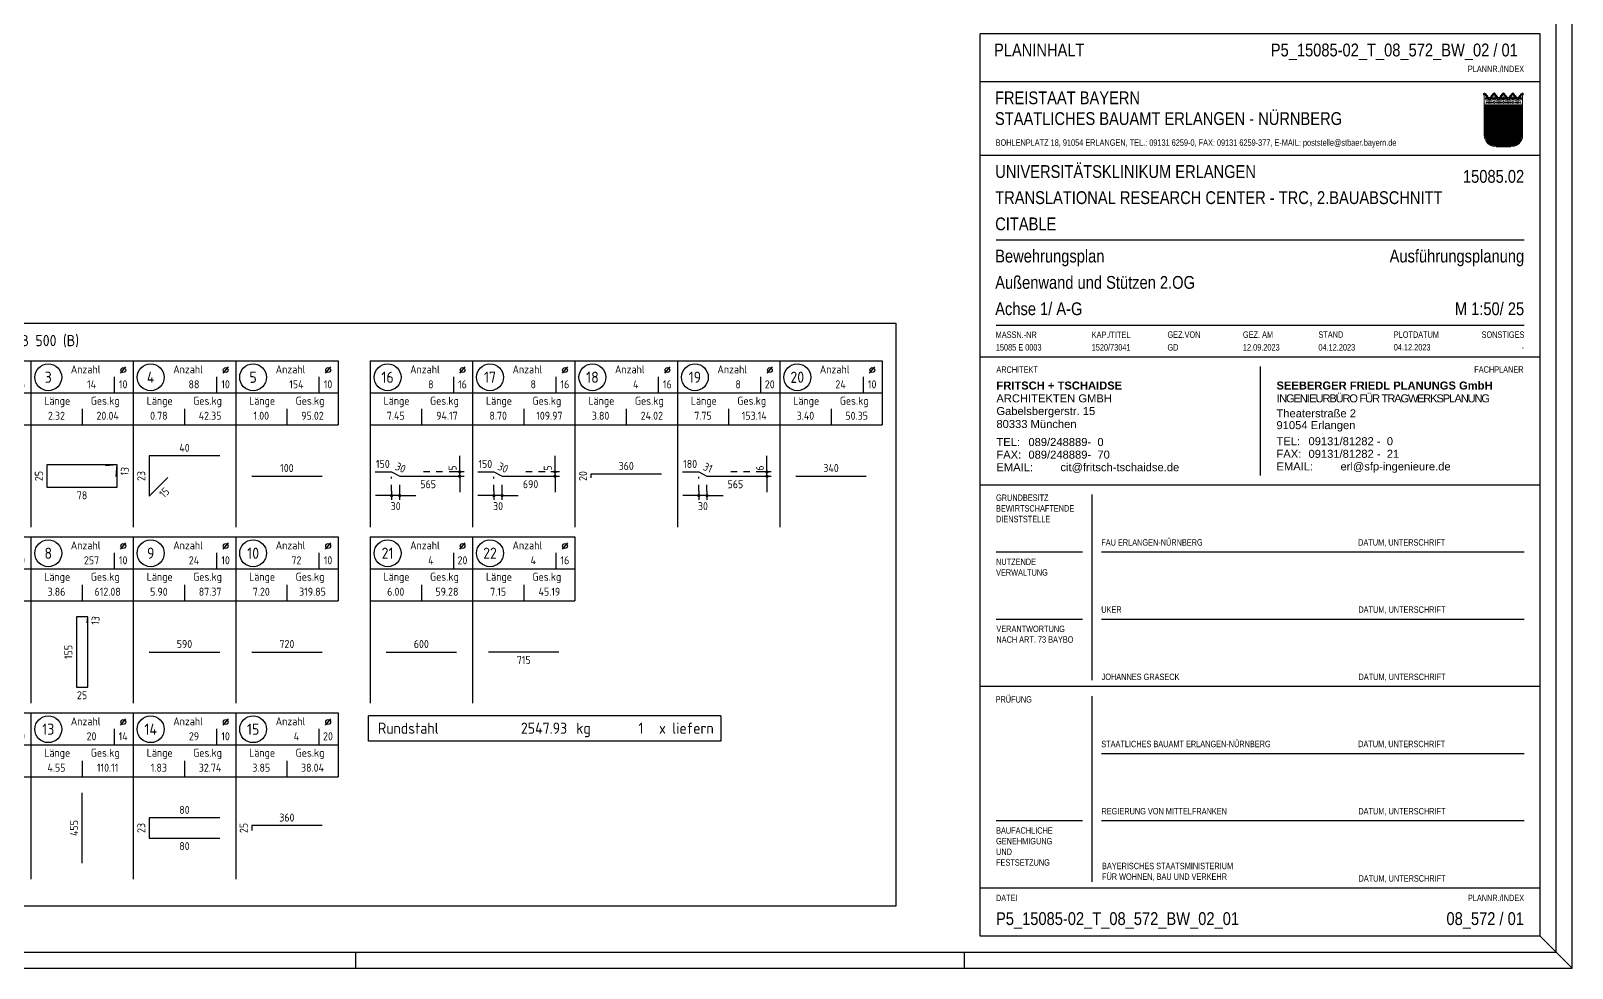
# Model space of a CAD drawing. Extents: x 29.9 to 129.4, y -19 to 13.6.
# Drawn here: x 84.83 to 108.91, y -19.01 to -4.36 of the extents above; entities that cross this region are included whole.
import ezdxf
from ezdxf.enums import TextEntityAlignment as Align

# ---------------------------------------------------------------- set-up
doc = ezdxf.new("R2010")
doc.units = 0
doc.header["$LTSCALE"] = 0.5
doc.linetypes.add('AUSGEZOGEN', pattern=[1000.01, 1000, 0.01])
doc.linetypes.add('HIDDEN4', pattern=[0.12, 0.02, -0.1])
for name, color, linetype in [('40 A Plankopf Text F+T', 7, 'Continuous'), ('BET-ANS', 7, 'Continuous'), ('MASSE', 7, 'Continuous'), ('RAHMEN', 7, 'Continuous'), ('RND', 7, 'Continuous'), ('RND_BILD', 7, 'Continuous'), ('TEXT', 7, 'Continuous')]:
    doc.layers.add(name, color=color, linetype=linetype)
doc.layers.add('NOPLOT', color=7, linetype='Continuous', plot=False)
doc.styles.add('ERSTELLTER_STIL_3', font='arial.ttf')
doc.styles.add('ERSTELLTER_STIL_4', font='arialbd.ttf')
doc.styles.add('plankopf_ArialN', font='ARIALN.TTF')
doc.styles.add('txt', font='isocp.shx')
doc.dimstyles.new('DOT_I', dxfattribs={"dimscale": 0.5, "dimtxt": 0.25, "dimasz": 0.25, "dimexe": 0.1, "dimexo": 0.3, "dimgap": 0.1, "dimtad": 1, "dimdec": 3, "dimzin": 3, "dimtxsty": 'txt', "dimblk": 'DOT', "dimblk1": 'DOT', "dimblk2": 'DOT', "dimsah": 1, "dimcen": 0.1, "dimse1": 1, "dimse2": 1, "dimazin": 0, "dimtfac": 1, "dimtdec": 4, "dimtix": 1, "dimtmove": 2, "dimatfit": 3, "dimfxl": 0, "dimtvp": 1, "dimtolj": 1, "dimtzin": 0, "dimarcsym": 0})
pattern_1 = [(0, (-322.07857, -163.97815), (8e-17, 0.254), [])]

# ---------------------------------------------------------------- blocks, each defined once
blk = doc.blocks.new('Bundeslandwappen')
at = {"lineweight": 9, "true_color": 0xffffff}
for points in [[(-5.75, 16.5), (-5.98, 16.5), (-5.98, 16.29), (-5.75, 16.29)], [(-5.09, 15.68), (-5.31, 15.68), (-5.31, 15.47), (-5.09, 15.47)], [(-3.49, 15.68), (-3.71, 15.68), (-3.71, 15.47), (-3.49, 15.47)], [(-2.82, 16.5), (-3.05, 16.5), (-3.05, 16.29), (-2.82, 16.29)], [(-2.15, 15.68), (-2.38, 15.68), (-2.38, 15.47), (-2.15, 15.47)], [(-0.56, 15.68), (-0.78, 15.68), (-0.78, 15.47), (-0.56, 15.47)], [(0.11, 16.5), (-0.11, 16.5), (-0.11, 16.29), (0.11, 16.29)], [(0.78, 15.68), (0.56, 15.68), (0.56, 15.47), (0.78, 15.47)], [(2.38, 15.68), (2.15, 15.68), (2.15, 15.47), (2.38, 15.47)], [(3.05, 16.5), (2.82, 16.5), (2.82, 16.29), (3.05, 16.29)], [(3.71, 15.68), (3.49, 15.68), (3.49, 15.47), (3.71, 15.47)], [(5.31, 15.68), (5.09, 15.68), (5.09, 15.47), (5.31, 15.47)], [(5.98, 16.5), (5.75, 16.5), (5.75, 16.29), (5.98, 16.29)]]:
    blk.add_hatch(color=7, dxfattribs=at).paths.add_polyline_path(points)
at = {"true_color": 0xffffff}
for points in [[(-5.34, 12.59), (-5.7, 12.59), (-5.7, 12.19), (-5.07, 11.96)], [(-1.42, 10.67), (-5.07, 11.96), (-3.57, 8.42), (0.08, 7.13)], [(0.86, 12.59), (-2.24, 12.59), (-1.42, 10.67), (2.23, 9.38)], [(3.96, 12.59), (1.66, 12.59), (4.37, 11.63)], [(5.7, 11.16), (4.37, 11.63), (5.7, 8.5)], [(-3.57, 8.42), (-5.7, 9.18), (-5.7, 6.17), (-2.07, 4.88)], [(-5.7, 6.14), (-5.7, 3.7, 0.041392), (-5.65, 3.14), (-4.21, 2.63)], [(1.58, 3.59), (-2.07, 4.88), (-0.56, 1.34), (2.36, 0.3, 0.043654), (2.95, 0.36)], [(3.73, 5.84), (0.08, 7.13), (1.58, 3.59), (5.23, 2.29)], [(5.7, 8.15), (2.23, 9.38), (3.73, 5.84), (5.7, 5.14)], [(-0.56, 1.34), (-4.21, 2.63), (-3.29, 0.45, 0.073774), (-2.3, 0.3), (-0.12, 0.3)]]:
    blk.add_hatch(color=7, dxfattribs=at).paths.add_polyline_path(points)
at = {"lineweight": 9}
h = blk.add_hatch(dxfattribs=at)
h.set_pattern_fill('ANSI31', color=256, scale=0.08, angle=315, style=0)
h.set_pattern_definition(pattern_1)
h.paths.add_polyline_path([(-5.07, 11.96), (-5.7, 12.19), (-5.7, 9.18), (-3.57, 8.42)])
h = blk.add_hatch(dxfattribs=at)
h.set_pattern_fill('ANSI31', color=256, scale=0.08, angle=315, style=0)
h.set_pattern_definition(pattern_1)
h.paths.add_polyline_path([(-2.24, 12.59), (-5.34, 12.59), (-5.07, 11.96), (-1.42, 10.67)])
h = blk.add_hatch(dxfattribs=at)
h.set_pattern_fill('ANSI31', color=256, scale=0.08, angle=315, style=0)
h.set_pattern_definition(pattern_1)
h.paths.add_polyline_path([(2.23, 9.38), (-1.42, 10.67), (0.08, 7.13), (3.73, 5.84)])
h = blk.add_hatch(dxfattribs=at)
h.set_pattern_fill('ANSI31', color=256, scale=0.08, angle=315, style=0)
h.set_pattern_definition(pattern_1)
h.paths.add_polyline_path([(4.37, 11.63), (1.66, 12.59), (0.86, 12.59), (2.23, 9.38), (5.7, 8.15), (5.7, 8.5)])
h = blk.add_hatch(dxfattribs=at)
h.set_pattern_fill('ANSI31', color=256, scale=0.08, angle=315, style=0)
h.set_pattern_definition(pattern_1)
h.paths.add_polyline_path([(5.7, 12.59), (3.96, 12.59), (4.37, 11.63), (5.7, 11.16)])
h = blk.add_hatch(dxfattribs=at)
h.set_pattern_fill('ANSI31', color=256, scale=0.08, angle=315, style=0)
h.set_pattern_definition(pattern_1)
h.paths.add_polyline_path([(-2.07, 4.88), (-5.7, 6.17), (-5.7, 6.14), (-4.21, 2.63), (-0.56, 1.34)])
h = blk.add_hatch(dxfattribs=at)
h.set_pattern_fill('ANSI31', color=256, scale=0.08, angle=315, style=0)
h.set_pattern_definition(pattern_1)
h.paths.add_polyline_path([(0.08, 7.13), (-3.57, 8.42), (-2.07, 4.88), (1.58, 3.59)])
h = blk.add_hatch(dxfattribs=at)
h.set_pattern_fill('ANSI31', color=256, scale=0.08, angle=315, style=0)
h.set_pattern_definition(pattern_1)
h.paths.add_polyline_path([(5.7, 5.14), (3.73, 5.84), (5.23, 2.29), (5.37, 2.24, 0.111178), (5.7, 3.7)])
h = blk.add_hatch(dxfattribs=at)
h.set_pattern_fill('ANSI31', color=256, scale=0.08, angle=315, style=0)
h.set_pattern_definition(pattern_1)
h.paths.add_polyline_path([(-4.21, 2.63), (-5.65, 3.14, 0.285055), (-3.29, 0.45)])
h = blk.add_hatch(dxfattribs=at)
h.set_pattern_fill('ANSI31', color=256, scale=0.08, angle=315, style=0)
h.set_pattern_definition(pattern_1)
h.paths.add_polyline_path([(-0.56, 1.34), (-0.12, 0.3), (2.3, 0.3, 0.004354), (2.36, 0.3)])
h = blk.add_hatch(dxfattribs=at)
h.set_pattern_fill('ANSI31', color=256, scale=0.08, angle=315, style=0)
h.set_pattern_definition(pattern_1)
h.paths.add_polyline_path([(5.31, 2.11), (5.23, 2.29), (1.58, 3.59), (2.95, 0.36, 0.22704)])
for p, q in [((-6, 16.1), (-6, 3.7)), ((-5.64, 14.97), (-5.64, 15.18)), ((-5.61, 16.59), (-5.62, 16.68)), ((-5.33, 15.19), (-5.33, 15.05)), ((-4.68, 14.54), (-5.26, 14.54)), ((-4.12, 14.54), (-3.54, 14.54)), ((-3.47, 15.19), (-3.47, 15.05)), ((-3.19, 16.59), (-3.18, 16.67)), ((-3.16, 14.97), (-3.16, 15.18)), ((-2.93, 15.58), (-2.93, 14.47)), ((-2.71, 14.97), (-2.71, 15.18)), ((-2.68, 16.59), (-2.69, 16.67)), ((-2.4, 15.19), (-2.4, 15.05)), ((-1.74, 14.54), (-2.32, 14.54)), ((-1.19, 14.54), (-0.61, 14.54)), ((-0.54, 15.19), (-0.54, 15.05)), ((-0.25, 16.59), (-0.24, 16.67)), ((-0.22, 14.97), (-0.22, 15.18)), ((0, 15.58), (0, 14.47)), ((0.22, 14.97), (0.22, 15.18)), ((0.25, 16.59), (0.24, 16.67)), ((0.54, 15.19), (0.54, 15.05)), ((1.19, 14.54), (0.61, 14.54)), ((1.74, 14.54), (2.32, 14.54)), ((2.4, 15.19), (2.4, 15.05)), ((2.68, 16.59), (2.69, 16.67)), ((2.71, 14.97), (2.71, 15.18)), ((2.93, 15.58), (2.93, 14.47)), ((3.16, 14.97), (3.16, 15.18)), ((3.19, 16.59), (3.18, 16.67)), ((3.47, 15.19), (3.47, 15.05)), ((4.12, 14.54), (3.54, 14.54)), ((4.68, 14.54), (5.26, 14.54)), ((5.33, 15.19), (5.33, 15.05)), ((5.61, 16.59), (5.62, 16.68)), ((5.64, 14.97), (5.64, 15.18)), ((6, 3.7), (6, 16.1)), ((-6, 13.29), (6, 13.29)), ((-6, 12.94), (6, 12.94)), ((-5.7, 12.59), (-5.7, 3.7)), ((-5.7, 12.59), (5.7, 12.59)), ((-5.7, 12.19), (5.7, 8.15)), ((-5.34, 12.59), (-0.12, 0.3)), ((-3.36, 13.9), (-2.93, 14.17)), ((-2.93, 13.63), (-3.36, 13.9)), ((-2.93, 14.17), (-2.5, 13.9)), ((-2.5, 13.9), (-2.93, 13.63)), ((-2.24, 12.59), (2.95, 0.36)), ((0, 14.17), (-0.43, 13.9)), ((-0.43, 13.9), (0, 13.63)), ((0.43, 13.9), (0, 14.17)), ((0, 13.63), (0.43, 13.9)), ((0.86, 12.59), (5.31, 2.11)), ((1.66, 12.59), (5.7, 11.16)), ((2.93, 14.17), (2.5, 13.9)), ((2.5, 13.9), (2.93, 13.63)), ((3.36, 13.9), (2.93, 14.17)), ((2.93, 13.63), (3.36, 13.9)), ((3.96, 12.59), (5.7, 8.5)), ((5.7, 3.7), (5.7, 12.59)), ((-5.7, 9.18), (5.7, 5.14)), ((-5.7, 6.17), (5.37, 2.24)), ((-5.7, 6.14), (-3.29, 0.45)), ((-5.66, 3.14), (2.36, 0.3)), ((-2.3, 0.3), (2.3, 0.3)), ((-2.3, 0), (2.3, 0))]:
    blk.add_line(p, q, dxfattribs=at)
for points in [[(-5.75, 16.29), (-5.98, 16.29), (-5.98, 16.5), (-5.75, 16.5)], [(-5.09, 15.47), (-5.31, 15.47), (-5.31, 15.68), (-5.09, 15.68)], [(-3.71, 15.47), (-3.49, 15.47), (-3.49, 15.68), (-3.71, 15.68)], [(-2.82, 16.29), (-3.05, 16.29), (-3.05, 16.5), (-2.82, 16.5)], [(-2.15, 15.47), (-2.38, 15.47), (-2.38, 15.68), (-2.15, 15.68)], [(-0.78, 15.47), (-0.56, 15.47), (-0.56, 15.68), (-0.78, 15.68)], [(0.11, 16.29), (-0.11, 16.29), (-0.11, 16.5), (0.11, 16.5)], [(0.78, 15.47), (0.56, 15.47), (0.56, 15.68), (0.78, 15.68)], [(2.15, 15.47), (2.38, 15.47), (2.38, 15.68), (2.15, 15.68)], [(3.05, 16.29), (2.82, 16.29), (2.82, 16.5), (3.05, 16.5)], [(3.71, 15.47), (3.49, 15.47), (3.49, 15.68), (3.71, 15.68)], [(5.09, 15.47), (5.31, 15.47), (5.31, 15.68), (5.09, 15.68)], [(5.75, 16.29), (5.98, 16.29), (5.98, 16.5), (5.75, 16.5)], [(-4.07, 13.71), (-4.83, 13.71), (-4.83, 14.1), (-4.07, 14.1)], [(-1.8, 13.71), (-1.04, 13.71), (-1.04, 14.1), (-1.8, 14.1)], [(1.8, 13.71), (1.04, 13.71), (1.04, 14.1), (1.8, 14.1)], [(4.07, 13.71), (4.83, 13.71), (4.83, 14.1), (4.07, 14.1)]]:
    blk.add_lwpolyline(points, close=True, dxfattribs=at)
for centre in [(-5.28, 13.9), (-3.71, 13.9), (-2.2, 13.9), (-0.68, 13.9), (0.68, 13.9), (2.2, 13.9), (3.71, 13.9), (5.28, 13.9)]:
    blk.add_circle(centre, 0.123, dxfattribs=at)
for centre, radius, start, end in [((-5.89, 16.45), 0.362, 44.6681, 253.1183), ((-5.67, 16.67), 0.05, 6.6615, 44.6681), ((-5.49, 15.18), 0.157, 3.2756, 179.5521), ((-5.19, 14.99), 0.453, 182.8328, 261.3043), ((-5.56, 16.59), 0.05, 186.6615, 265.6209), ((-5.42, 15.99), 0.179, 74.7883, 15.1356), ((-5.59, 16.26), 0.281, 346.0232, 85.6209), ((-5.36, 16.21), 0.05, 254.7883, 346.0232), ((-5.26, 15.23), 0.191, 249.6358, 3.0857), ((-5.2, 16.05), 0.05, 93.0633, 195.1356), ((-5.19, 15.87), 0.224, 350.9542, 93.0633), ((-5.02, 15.24), 0.05, 82.9467, 183.0857), ((-4.99, 15.54), 0.249, 262.9467, 77.8855), ((-4.92, 15.83), 0.05, 170.9542, 257.8855), ((-4.62, 14.89), 0.224, 71.4, 0), ((-4.71, 14.85), 0.312, 275.9649, 353.9773), ((-4.4, 15.24), 0.208, 317.0775, 222.9225), ((-4.18, 14.89), 0.224, 180, 108.6), ((-4.09, 14.85), 0.312, 186.0227, 264.0351), ((-3.81, 15.54), 0.249, 102.1145, 277.0533), ((-3.88, 15.83), 0.05, 282.1145, 9.0458), ((-3.61, 15.87), 0.224, 86.9367, 189.0458), ((-3.78, 15.24), 0.05, 356.9143, 97.0533), ((-3.54, 15.23), 0.191, 176.9143, 290.3642), ((-3.6, 16.05), 0.05, 344.8644, 86.9367), ((-3.38, 15.99), 0.179, 164.8644, 105.2117), ((-3.61, 14.99), 0.453, 278.6957, 357.1672), ((-3.21, 16.26), 0.281, 94.3791, 193.9768), ((-3.44, 16.21), 0.05, 193.9768, 285.2117), ((-3.31, 15.18), 0.157, 0.4479, 176.7244), ((-3.24, 16.59), 0.05, 274.3791, 353.3385), ((-3.13, 16.67), 0.05, 155.2288, 173.3385), ((-2.93, 16.58), 0.264, 24.0166, 155.3409), ((-2.55, 15.18), 0.157, 3.2756, 179.5521), ((-2.26, 14.99), 0.453, 182.8328, 261.3043), ((-2.74, 16.66), 0.05, 6.6615, 24.0166), ((-2.63, 16.59), 0.05, 186.6615, 265.6209), ((-2.49, 15.99), 0.179, 74.7883, 15.1356), ((-2.65, 16.26), 0.281, 346.0232, 85.6209), ((-2.43, 16.21), 0.05, 254.7883, 346.0232), ((-2.33, 15.23), 0.191, 249.6358, 3.0857), ((-2.27, 16.05), 0.05, 93.0633, 195.1356), ((-2.26, 15.87), 0.224, 350.9542, 93.0633), ((-2.09, 15.24), 0.05, 82.9467, 183.0857), ((-2.05, 15.54), 0.249, 262.9467, 77.8855), ((-1.99, 15.83), 0.05, 170.9542, 257.8855), ((-1.69, 14.89), 0.224, 71.4, 0), ((-1.78, 14.85), 0.312, 275.9649, 353.9773), ((-1.47, 15.24), 0.208, 317.0775, 222.9225), ((-1.24, 14.89), 0.224, 180, 108.6), ((-1.16, 14.85), 0.312, 186.0227, 264.0351), ((-0.88, 15.54), 0.249, 102.1145, 277.0533), ((-0.94, 15.83), 0.05, 282.1145, 9.0458), ((-0.67, 15.87), 0.224, 86.9367, 189.0458), ((-0.84, 15.24), 0.05, 356.9143, 97.0533), ((-0.6, 15.23), 0.191, 176.9143, 290.3642), ((-0.66, 16.05), 0.05, 344.8644, 86.9367), ((-0.44, 15.99), 0.179, 164.8644, 105.2117), ((-0.68, 14.99), 0.453, 278.6957, 357.1672), ((-0.28, 16.26), 0.281, 94.3791, 193.9768), ((-0.5, 16.21), 0.05, 193.9768, 285.2117), ((-0.38, 15.18), 0.157, 0.4479, 176.7244), ((-0.3, 16.59), 0.05, 274.3791, 353.3385), ((0, 16.58), 0.264, 24.0166, 155.3409), ((-0.19, 16.67), 0.05, 155.2288, 173.3385), ((0.38, 15.18), 0.157, 3.2756, 179.5521), ((0.68, 14.99), 0.453, 182.8328, 261.3043), ((0.19, 16.66), 0.05, 6.6615, 24.0166), ((0.3, 16.59), 0.05, 186.6615, 265.6209), ((0.44, 15.99), 0.179, 74.7883, 15.1356), ((0.28, 16.26), 0.281, 346.0232, 85.6209), ((0.5, 16.21), 0.05, 254.7883, 346.0232), ((0.6, 15.23), 0.191, 249.6358, 3.0857), ((0.66, 16.05), 0.05, 93.0633, 195.1356), ((0.67, 15.87), 0.224, 350.9542, 93.0633), ((0.84, 15.24), 0.05, 82.9467, 183.0857), ((0.88, 15.54), 0.249, 262.9467, 77.8855), ((0.94, 15.83), 0.05, 170.9542, 257.8855), ((1.24, 14.89), 0.224, 71.4, 0), ((1.16, 14.85), 0.312, 275.9649, 353.9773), ((1.47, 15.24), 0.208, 317.0775, 222.9225), ((1.69, 14.89), 0.224, 180, 108.6), ((1.78, 14.85), 0.312, 186.0227, 264.0351), ((2.05, 15.54), 0.249, 102.1145, 277.0533), ((1.99, 15.83), 0.05, 282.1145, 9.0458), ((2.26, 15.87), 0.224, 86.9367, 189.0458), ((2.09, 15.24), 0.05, 356.9143, 97.0533), ((2.33, 15.23), 0.191, 176.9143, 290.3642), ((2.27, 16.05), 0.05, 344.8644, 86.9367), ((2.49, 15.99), 0.179, 164.8644, 105.2117), ((2.26, 14.99), 0.453, 278.6957, 357.1672), ((2.65, 16.26), 0.281, 94.3791, 193.9768), ((2.43, 16.21), 0.05, 193.9768, 285.2117), ((2.55, 15.18), 0.157, 0.4479, 176.7244), ((2.63, 16.59), 0.05, 274.3791, 353.3385), ((2.93, 16.58), 0.264, 24.0166, 155.3409), ((2.74, 16.67), 0.05, 155.2288, 173.3385), ((3.31, 15.18), 0.157, 3.2756, 179.5521), ((3.61, 14.99), 0.453, 182.8328, 261.3043), ((3.13, 16.66), 0.05, 6.6615, 24.0166), ((3.24, 16.59), 0.05, 186.6615, 265.6209), ((3.38, 15.99), 0.179, 74.7883, 15.1356), ((3.21, 16.26), 0.281, 346.0232, 85.6209), ((3.44, 16.21), 0.05, 254.7883, 346.0232), ((3.54, 15.23), 0.191, 249.6358, 3.0857), ((3.6, 16.05), 0.05, 93.0633, 195.1356), ((3.61, 15.87), 0.224, 350.9542, 93.0633), ((3.78, 15.24), 0.05, 82.9467, 183.0857), ((3.81, 15.54), 0.249, 262.9467, 77.8855), ((3.88, 15.83), 0.05, 170.9542, 257.8855), ((4.18, 14.89), 0.224, 71.4, 0), ((4.09, 14.85), 0.312, 275.9649, 353.9773), ((4.4, 15.24), 0.208, 317.0775, 222.9225), ((4.62, 14.89), 0.224, 180, 108.6), ((4.71, 14.85), 0.312, 186.0227, 264.0351), ((4.99, 15.54), 0.249, 102.1145, 277.0533), ((4.92, 15.83), 0.05, 282.1145, 9.0458), ((5.19, 15.87), 0.224, 86.9367, 189.0458), ((5.02, 15.24), 0.05, 356.9143, 97.0533), ((5.26, 15.23), 0.191, 176.9143, 290.3642), ((5.2, 16.05), 0.05, 344.8644, 86.9367), ((5.42, 15.99), 0.179, 164.8644, 105.2117), ((5.19, 14.99), 0.453, 278.6957, 357.1672), ((5.59, 16.26), 0.281, 94.3791, 193.9768), ((5.36, 16.21), 0.05, 193.9768, 285.2117), ((5.49, 15.18), 0.157, 0.4479, 176.7244), ((5.56, 16.59), 0.05, 274.3791, 353.3385), ((5.67, 16.67), 0.05, 135.3319, 173.3385), ((5.89, 16.45), 0.362, 286.8817, 135.3319), ((-2.3, 3.7), 3.7, 180, 270), ((-2.3, 3.7), 3.4, 180, 270), ((2.3, 3.7), 3.7, 270, 0), ((2.3, 3.7), 3.4, 270, 0)]:
    blk.add_arc(centre, radius, start, end, dxfattribs=at)
blk = doc.blocks.new('Plankopf_PU')
for p, q in [((-18.5, 25.4), (-18.5, 27.7)), ((-1, 27.7), (-18.5, 27.7)), ((-1, 27.7), (-18.5, 27.7)), ((-1, 25.4), (-1, 27.7)), ((-1, 25.4), (-18.5, 25.4)), ((-1, 25.4), (-18.5, 25.4)), ((-18.5, 19.1), (-18.5, 25.4)), ((-1, 19.1), (-1, 25.4)), ((-1.5, 22.75), (-18, 22.75)), ((-18, 20.1), (-1.5, 20.1)), ((-18.5, 15.1), (-18.5, 19.1)), ((-1, 19.1), (-18.5, 19.1)), ((-9.75, 18.8), (-9.75, 15.4)), ((-1, 15.1), (-1, 19.1)), ((-1, 15.1), (-18.5, 15.1)), ((-1, 15.1), (-18.5, 15.1)), ((-18.5, 8.8), (-18.5, 15.1)), ((-1, 8.8), (-1, 15.1)), ((-15, 9), (-15, 14.8)), ((-15.3, 13), (-18, 13)), ((-1.5, 13), (-14.7, 13)), ((-15.3, 10.9), (-18, 10.9)), ((-1.5, 10.9), (-14.7, 10.9)), ((-18.5, 2.5), (-18.5, 8.8)), ((-1, 8.8), (-18.5, 8.8)), ((-1, 2.5), (-1, 8.8)), ((-15, 2.7), (-15, 8.5)), ((-1.5, 6.7), (-14.7, 6.7)), ((-15.3, 4.6), (-18, 4.6)), ((-1.5, 4.6), (-14.7, 4.6)), ((-1, 2.5), (-18.5, 2.5)), ((-18.5, 1), (-18.5, 2.5)), ((-1, 2.5), (-18.5, 2.5)), ((-1, 1), (-1, 2.5)), ((-1, 1), (-18.5, 1))]:
    blk.add_line(p, q)
at = {"xscale": 0.1, "yscale": 0.1, "zscale": 0.1}
blk.add_blockref('Bundeslandwappen', (-2.148, 25.669), dxfattribs=at)
at = {"linetype": 'AUSGEZOGEN', "lineweight": 35, "style": 'plankopf_ArialN'}
for s, height, p in [('FREISTAAT BAYERN', 0.4, (-18.032, 27.401)), ('PRÜFUNG', 0.2, (-18.013, 8.5))]:
    blk.add_text(s, height=height, dxfattribs=at).set_placement(p, align=Align.TOP_LEFT)
blk.add_text('STAATLICHES BAUAMT ERLANGEN - NÜRNBERG', height=0.4, dxfattribs=at).set_placement((-18.032, 26.552), align=Align.MIDDLE_LEFT)
at = {"style": 'plankopf_ArialN'}
for s, p in [('BOHLENPLATZ 18, 91054 ERLANGEN, TEL.: 09131 6259-0, FAX: 09131 6259-377, E-MAIL: poststelle@stbaer.bayern.de', (-18.012, 25.702)), ('MASSN.-NR', (-18.011, 19.698)), ('KAP./TITEL', (-15.01, 19.698)), ('GEZ.VON', (-12.644, 19.7)), ('GEZ. AM', (-10.286, 19.7)), ('STAND', (-7.927, 19.702)), ('PLOTDATUM', (-5.574, 19.7)), ('FAU ERLANGEN-NÜRNBERG', (-14.712, 13.207)), ('DATUM, UNTERSCHRIFT', (-6.687, 13.207)), ('UKER', (-14.712, 11.107)), ('DATUM, UNTERSCHRIFT', (-6.68, 11.106)), ('JOHANNES GRASECK', (-14.7, 9.005)), ('DATUM, UNTERSCHRIFT', (-6.675, 9.005)), ('STAATLICHES BAUAMT ERLANGEN-NÜRNBERG', (-14.712, 6.907)), ('DATUM, UNTERSCHRIFT', (-6.687, 6.907)), ('REGIERUNG VON MITTELFRANKEN', (-14.705, 4.806)), ('DATUM, UNTERSCHRIFT', (-6.68, 4.806)), ('DATUM, UNTERSCHRIFT', (-6.675, 2.705)), ('DATEI', (-18.002, 2.095))]:
    blk.add_text(s, height=0.2, dxfattribs=at).set_placement(p)
for s, p in [('SONSTIGES', (-1.493, 19.7)), ('PLANNR./INDEX', (-1.501, 2.095))]:
    blk.add_text(s, height=0.2, dxfattribs=at).set_placement(p, align=Align.RIGHT)
at = {"linetype": 'AUSGEZOGEN', "lineweight": 35, "style": 'plankopf_ArialN'}
blk.add_text('ARCHITEKT', height=0.2, dxfattribs=at).set_placement((-17.989, 18.607))
blk.add_text('FACHPLANER', height=0.2, dxfattribs=at).set_placement((-1.52, 18.611), align=Align.RIGHT)
at = {"insert": (-5.574, 19.303), "char_height": 0.2, "attachment_point": 7, "style": 'plankopf_ArialN'}
blk.add_mtext('04.12.2023', dxfattribs=at)
at = {"char_height": 0.2, "attachment_point": 1, "style": 'plankopf_ArialN'}
for s, insert, width in [('GRUNDBESITZ\\PBEWIRTSCHAFTENDE DIENSTSTELLE', (-18, 14.804), 2.5), ('NUTZENDE^JVERWALTUNG', (-17.998, 12.8), 2.69843), ('VERANTWORTUNG  NACH ART. 73 BAYBO', (-17.988, 10.705), 2.68768), ('BAUFACHLICHE GENEHMIGUNG UND FESTSETZUNG', (-17.998, 4.404), 2.2311), ('BAYERISCHES STAATSMINISTERIUM ^JFÜR WOHNEN, BAU UND VERKEHR', (-14.689, 3.294), 9.29412)]:
    blk.add_mtext(s, dxfattribs=dict(at, insert=insert, width=width))
at = {"style": 'plankopf_ArialN'}
for tag, p in [('PROJEKTBEZEICHNUNGZ1', (-18.025, 24.578)), ('PROJEKTBEZEICHNUNGZ2', (-18.025, 23.761)), ('PROJEKTBEZEICHNUNGZ3', (-18.025, 22.941))]:
    blk.add_attdef(tag, text='', height=0.4, dxfattribs=at).set_placement(p, align=Align.BOTTOM_LEFT)
for tag, p in [('GEB.-NR', (-1.5, 24.946)), ('0.000X', (-1.507, 1.749))]:
    blk.add_attdef(tag, text='', height=0.4, dxfattribs=at).set_placement(p, align=Align.TOP_RIGHT)
for tag, p, height in [('PLANINHALTZ1', (-18.025, 22.055), 0.4), ('PLANINHALTZ2', (-18.025, 21.232), 0.4), ('PLANINHALTZ3', (-18.025, 20.409), 0.4), ('MASSN.-NR', (-18.005, 19.303), 0.2), ('KAPITEL/TITEL', (-15.01, 19.303), 0.2), ('GEZ_VON', (-12.644, 19.303), 0.2), ('GEZ_AM', (-10.286, 19.303), 0.2), ('STAND', (-7.927, 19.303), 0.2)]:
    blk.add_attdef(tag, p, '', height=height, dxfattribs=at)
for tag, height, p in [('PLANUNGSPHASE', 0.4, (-1.5, 22.055)), ('PROJEKTKATEGORIE', 0.4, (-1.5, 21.232)), ('MAßSTAB', 0.4, (-1.5, 20.409)), ('SONSTIGES', 0.2, (-1.5, 19.303))]:
    blk.add_attdef(tag, text='', height=height, dxfattribs=at).set_placement(p, align=Align.RIGHT)
at = {"layer": '40 A Plankopf Text F+T', "color": 7, "linetype": 'Continuous', "lineweight": 13, "char_height": 0.25, "attachment_point": 7}
for s, insert, style in [('\\A1;FRITSCH + TSCHAIDSE ', (-17.988, 18.081), 'ERSTELLTER_STIL_4'), ('\\A1;SEEBERGER FRIEDL PLANUNGS GmbH', (-9.238, 18.081), 'ERSTELLTER_STIL_4'), ('\\A1;ARCHITEKTEN GMBH', (-17.988, 17.68), 'ERSTELLTER_STIL_3'), ('\\A1;{\\T0.8;INGENIEURBÜRO FÜR TRAGWERKSPLANUNG}', (-9.238, 17.68), 'ERSTELLTER_STIL_3'), ('\\A1;Gabelsbergerstr. 15', (-17.988, 17.212), 'ERSTELLTER_STIL_3'), ('\\A1;Theaterstraße 2', (-9.238, 17.212), 'ERSTELLTER_STIL_3'), ('\\A1;80333 München', (-17.988, 16.879), 'ERSTELLTER_STIL_3'), ('\\A1;91054 Erlangen', (-9.238, 16.771), 'ERSTELLTER_STIL_3')]:
    blk.add_mtext(s, dxfattribs=dict(at, insert=insert, style=style))
at = {"layer": '40 A Plankopf Text F+T', "color": 7, "linetype": 'Continuous', "lineweight": 13, "char_height": 0.25, "attachment_point": 7, "line_spacing_factor": 0.945293, "style": 'ERSTELLTER_STIL_3'}
for s, insert in [('\\A1;TEL: ^I089/248889-  0\\PFAX: ^I089/248889-  70\\PEMAIL: ^Icit@fritsch-tschaidse.de', (-17.988, 15.481)), ('\\A1;TEL: ^I09131/81282 -  0\\PFAX: ^I09131/81282 -  21\\PEMAIL: ^Ierl@sfp-ingenieure.de', (-9.238, 15.481))]:
    blk.add_mtext(s, dxfattribs=dict(at, insert=insert))
blk = doc.blocks.new('A1-57-0')
at = {"layer": 'RAHMEN'}
for p, q in [((137.9, 0), (137.9, 59.4)), ((0, 0), (137.9, 0))]:
    blk.add_line(p, q, dxfattribs=at)
at = {"layer": 'RAHMEN', "color": 5}
for p, q in [((137.4, 0.5), (137.4, 58.9)), ((2, 0.5), (137.4, 0.5))]:
    blk.add_line(p, q, dxfattribs=at)
at = {"layer": 'RAHMEN', "color": 7}
for p, q in [((99.9, 0), (99.9, 0.5)), ((118.9, 0.5), (118.9, 0))]:
    blk.add_line(p, q, dxfattribs=at)
blk = doc.blocks.new('DOT')
at = {"layer": 'MASSE', "color": 7, "linetype": 'Continuous'}
for p, q in [((0, 0), (-1, 0)), ((0, 0.54), (0, -0.54))]:
    blk.add_line(p, q, dxfattribs=at)
at = {"layer": 'MASSE', "color": 7, "linetype": 'Continuous', "const_width": 0.2}
blk.add_lwpolyline([(-0.1, 0, 1), (0.1, 0, 1)], format="xyb", close=True, dxfattribs=at)
blk = doc.blocks.new('*D45')
at = {"layer": 'DEFPOINTS', "color": 0, "linetype": 'AUSGEZOGEN', "transparency": 16777216}
for p in [(91.528, -11.257), (91.528, -11.257), (91.528, -11.323)]:
    blk.add_point(p, dxfattribs=at)
at = {"layer": 'RND_BILD', "color": 0, "linetype": 'AUSGEZOGEN', "lineweight": -2, "transparency": 16777216}
for p, q in [((91.528, -11.132), (91.528, -11.007)), ((91.528, -11.323), (91.528, -11.257)), ((91.528, -11.448), (91.528, -11.573))]:
    blk.add_line(p, q, dxfattribs=at)
at = {"layer": 'RND_BILD', "color": 0, "linetype": 'AUSGEZOGEN', "lineweight": -2, "transparency": 16777216, "xscale": 0.125, "yscale": 0.125, "zscale": 0.125}
for p, rotation in [((91.528, -11.257), 270), ((91.528, -11.323), 90)]:
    blk.add_blockref('DOT', p, dxfattribs=dict(at, rotation=rotation))
at = {"layer": 'RND_BILD', "color": 0, "linetype": 'AUSGEZOGEN', "transparency": 16777216, "insert": (91.416, -11.195), "char_height": 0.125, "attachment_point": 5, "rotation": 90, "style": 'txt'}
blk.add_mtext('\\A1;5', dxfattribs=at)
blk = doc.blocks.new('*D46')
at = {"layer": 'DEFPOINTS', "color": 0, "linetype": 'AUSGEZOGEN', "transparency": 16777216}
for p in [(90.463, -11.626), (90.463, -11.626), (90.591, -11.626)]:
    blk.add_point(p, dxfattribs=at)
at = {"layer": 'MASSE', "color": 0, "linetype": 'AUSGEZOGEN', "lineweight": -2, "transparency": 16777216}
for p, q in [((90.338, -11.626), (90.213, -11.626)), ((90.591, -11.626), (90.463, -11.626)), ((90.716, -11.626), (90.841, -11.626))]:
    blk.add_line(p, q, dxfattribs=at)
at = {"layer": 'MASSE', "color": 0, "linetype": 'AUSGEZOGEN', "lineweight": -2, "transparency": 16777216, "xscale": 0.125, "yscale": 0.125, "zscale": 0.125}
blk.add_blockref('DOT', (90.463, -11.626), dxfattribs=at)
at = {"layer": 'MASSE', "color": 0, "linetype": 'AUSGEZOGEN', "lineweight": -2, "transparency": 16777216, "xscale": 0.125, "yscale": 0.125, "zscale": 0.125, "rotation": 180}
blk.add_blockref('DOT', (90.591, -11.626), dxfattribs=at)
at = {"layer": 'MASSE', "color": 0, "linetype": 'AUSGEZOGEN', "transparency": 16777216, "insert": (90.527, -11.791), "char_height": 0.125, "attachment_point": 5, "style": 'txt'}
blk.add_mtext('\\A1;30', dxfattribs=at)
blk = doc.blocks.new('*D47')
at = {"layer": 'DEFPOINTS', "color": 0, "linetype": 'AUSGEZOGEN', "transparency": 16777216}
for p in [(92.063, -11.626), (92.063, -11.626), (92.191, -11.626)]:
    blk.add_point(p, dxfattribs=at)
at = {"layer": 'MASSE', "color": 0, "linetype": 'AUSGEZOGEN', "lineweight": -2, "transparency": 16777216}
for p, q in [((91.938, -11.626), (91.813, -11.626)), ((92.191, -11.626), (92.063, -11.626)), ((92.316, -11.626), (92.441, -11.626))]:
    blk.add_line(p, q, dxfattribs=at)
at = {"layer": 'MASSE', "color": 0, "linetype": 'AUSGEZOGEN', "lineweight": -2, "transparency": 16777216, "xscale": 0.125, "yscale": 0.125, "zscale": 0.125}
blk.add_blockref('DOT', (92.063, -11.626), dxfattribs=at)
at = {"layer": 'MASSE', "color": 0, "linetype": 'AUSGEZOGEN', "lineweight": -2, "transparency": 16777216, "xscale": 0.125, "yscale": 0.125, "zscale": 0.125, "rotation": 180}
blk.add_blockref('DOT', (92.191, -11.626), dxfattribs=at)
at = {"layer": 'MASSE', "color": 0, "linetype": 'AUSGEZOGEN', "transparency": 16777216, "insert": (92.127, -11.791), "char_height": 0.125, "attachment_point": 5, "style": 'txt'}
blk.add_mtext('\\A1;30', dxfattribs=at)
blk = doc.blocks.new('*D48')
at = {"layer": 'DEFPOINTS', "color": 0, "linetype": 'AUSGEZOGEN', "transparency": 16777216}
for p in [(96.328, -11.257), (96.328, -11.257), (96.328, -11.323)]:
    blk.add_point(p, dxfattribs=at)
at = {"layer": 'RND_BILD', "color": 0, "linetype": 'AUSGEZOGEN', "lineweight": -2, "transparency": 16777216}
for p, q in [((96.328, -11.132), (96.328, -11.007)), ((96.328, -11.323), (96.328, -11.257)), ((96.328, -11.448), (96.328, -11.573))]:
    blk.add_line(p, q, dxfattribs=at)
at = {"layer": 'RND_BILD', "color": 0, "linetype": 'AUSGEZOGEN', "lineweight": -2, "transparency": 16777216, "xscale": 0.125, "yscale": 0.125, "zscale": 0.125}
for p, rotation in [((96.328, -11.257), 270), ((96.328, -11.323), 90)]:
    blk.add_blockref('DOT', p, dxfattribs=dict(at, rotation=rotation))
at = {"layer": 'RND_BILD', "color": 0, "linetype": 'AUSGEZOGEN', "transparency": 16777216, "insert": (96.216, -11.196), "char_height": 0.125, "attachment_point": 5, "rotation": 90, "style": 'txt'}
blk.add_mtext('\\A1;6', dxfattribs=at)
blk = doc.blocks.new('*D49')
at = {"layer": 'DEFPOINTS', "color": 0, "linetype": 'AUSGEZOGEN', "transparency": 16777216}
for p in [(95.263, -11.626), (95.263, -11.626), (95.391, -11.626)]:
    blk.add_point(p, dxfattribs=at)
at = {"layer": 'MASSE', "color": 0, "linetype": 'AUSGEZOGEN', "lineweight": -2, "transparency": 16777216}
for p, q in [((95.138, -11.626), (95.013, -11.626)), ((95.391, -11.626), (95.263, -11.626)), ((95.516, -11.626), (95.641, -11.626))]:
    blk.add_line(p, q, dxfattribs=at)
at = {"layer": 'MASSE', "color": 0, "linetype": 'AUSGEZOGEN', "lineweight": -2, "transparency": 16777216, "xscale": 0.125, "yscale": 0.125, "zscale": 0.125}
blk.add_blockref('DOT', (95.263, -11.626), dxfattribs=at)
at = {"layer": 'MASSE', "color": 0, "linetype": 'AUSGEZOGEN', "lineweight": -2, "transparency": 16777216, "xscale": 0.125, "yscale": 0.125, "zscale": 0.125, "rotation": 180}
blk.add_blockref('DOT', (95.391, -11.626), dxfattribs=at)
at = {"layer": 'MASSE', "color": 0, "linetype": 'AUSGEZOGEN', "transparency": 16777216, "insert": (95.327, -11.791), "char_height": 0.125, "attachment_point": 5, "style": 'txt'}
blk.add_mtext('\\A1;30', dxfattribs=at)
blk = doc.blocks.new('*D50')
at = {"layer": 'DEFPOINTS', "color": 0, "linetype": 'AUSGEZOGEN', "transparency": 16777216}
for p in [(93.017, -11.257), (93.017, -11.257), (93.017, -11.323)]:
    blk.add_point(p, dxfattribs=at)
at = {"layer": 'RND_BILD', "color": 0, "linetype": 'AUSGEZOGEN', "lineweight": -2, "transparency": 16777216}
for p, q in [((93.017, -11.132), (93.017, -11.007)), ((93.017, -11.323), (93.017, -11.257)), ((93.017, -11.448), (93.017, -11.573))]:
    blk.add_line(p, q, dxfattribs=at)
at = {"layer": 'RND_BILD', "color": 0, "linetype": 'AUSGEZOGEN', "lineweight": -2, "transparency": 16777216, "xscale": 0.125, "yscale": 0.125, "zscale": 0.125}
for p, rotation in [((93.017, -11.257), 270), ((93.017, -11.323), 90)]:
    blk.add_blockref('DOT', p, dxfattribs=dict(at, rotation=rotation))
at = {"layer": 'RND_BILD', "color": 0, "linetype": 'AUSGEZOGEN', "transparency": 16777216, "insert": (92.904, -11.195), "char_height": 0.125, "attachment_point": 5, "rotation": 90, "style": 'txt'}
blk.add_mtext('\\A1;5', dxfattribs=at)
blk = doc.blocks.new('RND_LIS2')
at = {"layer": 'RND', "color": 3, "linetype": 'Continuous'}
for p, q in [((0, 0), (0, -5.2)), ((0, 0), (3.2, 0)), ((3.2, 0), (3.2, -2)), ((2.6, -0.503), (2.6, -1)), ((0, -1), (3.2, -1)), ((1.6, -1.503), (1.6, -2)), ((0, -2), (3.2, -2))]:
    blk.add_line(p, q, dxfattribs=at)
at = {"layer": 'RND', "color": 7, "linetype": 'Continuous'}
blk.add_line((2.805, -0.39), (2.973, -0.186), dxfattribs=at)
at = {"layer": 'RND', "color": 1, "linetype": 'Continuous'}
blk.add_circle((0.545, -0.513), 0.42, dxfattribs=at)
at = {"layer": 'RND', "color": 7, "linetype": 'Continuous'}
blk.add_circle((2.889, -0.288), 0.075, dxfattribs=at)
at = {"layer": 'RND', "color": 7, "linetype": 'Continuous', "style": 'txt'}
for s, p in [('Anzahl', (1.249, -0.391)), ('Länge', (0.42, -1.373)), ('Ges.kg', (1.872, -1.373))]:
    blk.add_text(s, height=0.25, dxfattribs=at).set_placement(p)
at = {"layer": 'RND', "color": 1, "linetype": 'Continuous', "style": 'txt'}
blk.add_attdef('POS1', text='', height=0.35, dxfattribs=at).set_placement((0.545, -0.513), align=Align.MIDDLE)
at = {"layer": 'RND', "color": 7, "linetype": 'Continuous', "style": 'txt'}
for tag, p in [('STK1', (1.897, -0.859)), ('DS1', (2.885, -0.859)), ('LANG1', (0.8, -1.841)), ('GEW', (2.4, -1.841))]:
    blk.add_attdef(tag, text='', height=0.25, dxfattribs=at).set_placement(p, align=Align.CENTER)
blk = doc.blocks.new('RND_SUM')
at = {"layer": 'RND', "color": 5, "linetype": 'Continuous'}
for p, q in [((0, 0), (0, 0.8)), ((11, 0.8), (0, 0.8)), ((11, 0.8), (11, 0)), ((11, 0), (0, 0))]:
    blk.add_line(p, q, dxfattribs=at)
at = {"layer": 'RND', "color": 1, "linetype": 'Continuous', "style": 'txt'}
for s, p in [('Rundstahl', (0.292, 0.235)), ('kg', (6.483, 0.235))]:
    blk.add_text(s, height=0.35, dxfattribs=at).set_placement(p)
blk.add_text('x liefern', height=0.35, dxfattribs=at).set_placement((10.784, 0.235), align=Align.RIGHT)
for tag, p in [('RND-S', (6.203, 0.235)), ('RND-Z', (8.59, 0.235))]:
    blk.add_attdef(tag, text='', height=0.35, dxfattribs=at).set_placement(p, align=Align.RIGHT)

msp = doc.modelspace()

# ---------------------------------------------------------------- linework, layer by layer
for p, q in [((108.4053, -4.4109), (99.6553, -4.4109)), ((99.6553, -5.1609), (99.6553, -4.4109)), ((108.4053, -5.1609), (108.4053, -4.4109))]:
    msp.add_line(p, q)
at = {"layer": 'NOPLOT', "color": 191, "linetype": 'AUSGEZOGEN'}
msp.add_line((108.4053, -18.5109), (108.9053, -19.0109), dxfattribs=at)
at = {"layer": 'RND_BILD', "color": 7, "linetype": 'HIDDEN4'}
for p, q in [((91.461, -11.2565), (90.8677, -11.2565)), ((93.061, -11.2565), (92.4677, -11.2565)), ((96.261, -11.2565), (95.6677, -11.2565)), ((90.4635, -11.5589), (90.4635, -11.3333)), ((90.5906, -11.5589), (90.5906, -11.3842)), ((92.0635, -11.5589), (92.0635, -11.3333)), ((92.1906, -11.5589), (92.1906, -11.3842)), ((95.2635, -11.5589), (95.2635, -11.3333)), ((95.3906, -11.5589), (95.3906, -11.3842))]:
    msp.add_line(p, q, dxfattribs=at)
at = {"layer": 'RND_BILD', "color": 1, "linetype": 'AUSGEZOGEN'}
msp.add_lwpolyline([(81.3457, -8.9342), (98.3408, -8.9342), (98.3408, -18.0442), (81.3457, -18.0442)], close=True, dxfattribs=at)
for points in [[(87.7785, -11.004), (86.6785, -11.004), (86.6785, -11.6365), (86.9702, -11.3448)], [(86.1625, -11.3266), (86.1785, -11.1439), (85.0785, -11.1439), (85.0785, -11.4965), (86.1785, -11.4965), (86.1785, -11.1439), (85.9958, -11.1599)], [(90.2088, -11.2565), (90.4635, -11.2565), (90.5906, -11.3234), (91.4785, -11.3234)], [(91.8088, -11.2565), (92.0635, -11.2565), (92.1906, -11.3234), (93.0785, -11.3234)], [(94.6785, -11.2897), (93.5785, -11.2897), (93.5785, -11.3508)], [(95.0088, -11.2565), (95.2635, -11.2565), (95.3906, -11.3234), (96.2785, -11.3234)], [(88.2785, -11.3202), (89.3785, -11.3202)], [(96.7785, -11.3202), (97.8785, -11.3202)], [(85.7091, -13.6121), (85.7172, -13.5202), (85.5398, -13.5202), (85.5398, -14.6202), (85.7172, -14.6202), (85.7172, -13.5202), (85.6253, -13.5283)], [(86.6785, -14.0702), (87.7785, -14.0702)], [(88.2785, -14.0702), (89.3785, -14.0702)], [(90.3785, -14.0702), (91.4785, -14.0702)], [(93.0785, -14.0702), (91.9785, -14.0702)], [(85.6285, -17.3702), (85.6285, -16.2702)], [(87.7785, -16.6621), (86.6785, -16.6621), (86.6785, -16.9783), (87.7785, -16.9783)], [(89.3785, -16.782), (88.2785, -16.782), (88.2785, -16.8584)]]:
    msp.add_lwpolyline(points, dxfattribs=at)

# ---------------------------------------------------------------- block references
at = {"layer": 'BET-ANS'}
ref = msp.add_blockref('Plankopf_PU', (108.9053, -19.0109), dxfattribs=dict(at, xscale=0.5, yscale=0.5, zscale=0.5))
ref.add_attrib('0.000X', '08_572 / 01', dxfattribs={"layer": '0', "height": 0.2, "style": 'plankopf_ArialN'}).set_placement((108.152, -18.1365), align=Align.TOP_RIGHT)
ref.add_attrib('STAND', '04.12.2023', (104.942, -9.3593), dxfattribs={"layer": '0', "height": 0.1, "style": 'plankopf_ArialN'})
ref.add_attrib('PLANINHALTZ1', 'Bewehrungsplan', (99.8928, -7.9832), dxfattribs={"layer": '0', "height": 0.2, "style": 'plankopf_ArialN'})
ref.add_attrib('PLANINHALTZ2', 'Außenwand und Stützen 2.OG', (99.8928, -8.3949), dxfattribs={"layer": '0', "height": 0.2, "style": 'plankopf_ArialN'})
ref.add_attrib('PLANINHALTZ3', 'Achse 1/ A-G', (99.8928, -8.8064), dxfattribs={"layer": '0', "height": 0.2, "style": 'plankopf_ArialN'})
ref.add_attrib('PROJEKTBEZEICHNUNGZ1', 'UNIVERSITÄTSKLINIKUM ERLANGEN', dxfattribs={"layer": '0', "height": 0.2, "style": 'plankopf_ArialN'}).set_placement((99.8928, -6.7222), align=Align.BOTTOM_LEFT)
ref.add_attrib('PROJEKTBEZEICHNUNGZ2', 'TRANSLATIONAL RESEARCH CENTER - TRC, 2.BAUABSCHNITT', dxfattribs={"layer": '0', "height": 0.2, "style": 'plankopf_ArialN'}).set_placement((99.8928, -7.1303), align=Align.BOTTOM_LEFT)
ref.add_attrib('PROJEKTBEZEICHNUNGZ3', 'CITABLE', dxfattribs={"layer": '0', "height": 0.2, "style": 'plankopf_ArialN'}).set_placement((99.8928, -7.5404), align=Align.BOTTOM_LEFT)
ref.add_attrib('GEB.-NR', '15085.02', dxfattribs={"layer": '0', "height": 0.2, "style": 'plankopf_ArialN'}).set_placement((108.1553, -6.5379), align=Align.TOP_RIGHT)
ref.add_attrib('PLANUNGSPHASE', 'Ausführungsplanung', dxfattribs={"layer": '0', "height": 0.2, "style": 'plankopf_ArialN'}).set_placement((108.1553, -7.9832), align=Align.RIGHT)
ref.add_attrib('MAßSTAB', 'M 1:50/ 25', dxfattribs={"layer": '0', "height": 0.2, "style": 'plankopf_ArialN'}).set_placement((108.1553, -8.8064), align=Align.RIGHT)
ref.add_attrib('MASSN.-NR', '15085 E 0003', (99.9027, -9.3593), dxfattribs={"layer": '0', "height": 0.1, "style": 'plankopf_ArialN'})
ref.add_attrib('KAPITEL/TITEL', '1520/73041', (101.4004, -9.3593), dxfattribs={"layer": '0', "height": 0.1, "style": 'plankopf_ArialN'})
ref.add_attrib('GEZ_VON', 'GD', (102.5831, -9.3593), dxfattribs={"layer": '0', "height": 0.1, "style": 'plankopf_ArialN'})
ref.add_attrib('GEZ_AM', '12.09.2023', (103.7625, -9.3593), dxfattribs={"layer": '0', "height": 0.1, "style": 'plankopf_ArialN'})
ref.add_attrib('SONSTIGES', '-', dxfattribs={"layer": '0', "height": 0.1, "style": 'plankopf_ArialN'}).set_placement((108.1553, -9.3593), align=Align.RIGHT)
at = {"layer": 'RAHMEN', "color": 7, "linetype": 'AUSGEZOGEN', "xscale": 0.5, "yscale": 0.5, "zscale": 0.5}
msp.add_blockref('A1-57-0', (39.9553, -19.0109), dxfattribs=at)
at = {"layer": 'RND_BILD', "color": 7, "linetype": 'AUSGEZOGEN', "xscale": 0.5, "yscale": 0.5, "zscale": 0.5}
for name, p, values in [('RND_LIS2', (83.2285, -9.5202), {'POS1': '2', 'STK1': '20', 'DS1': '16', 'LANG1': '4.50', 'GEW': '142.20'}), ('RND_LIS2', (84.8285, -9.5202), {'POS1': '3', 'STK1': '14', 'DS1': '10', 'LANG1': '2.32', 'GEW': '20.04'}), ('RND_LIS2', (86.4285, -9.5202), {'POS1': '4', 'STK1': '88', 'DS1': '10', 'LANG1': '0.78', 'GEW': '42.35'}), ('RND_LIS2', (88.0285, -9.5202), {'POS1': '5', 'STK1': '154', 'DS1': '10', 'LANG1': '1.00', 'GEW': '95.02'}), ('RND_LIS2', (90.1285, -9.5202), {'POS1': '16', 'STK1': '8', 'DS1': '16', 'LANG1': '7.45', 'GEW': '94.17'}), ('RND_LIS2', (91.7285, -9.5202), {'POS1': '17', 'STK1': '8', 'DS1': '16', 'LANG1': '8.70', 'GEW': '109.97'}), ('RND_LIS2', (93.3285, -9.5202), {'POS1': '18', 'STK1': '4', 'DS1': '16', 'LANG1': '3.80', 'GEW': '24.02'}), ('RND_LIS2', (94.9285, -9.5202), {'POS1': '19', 'STK1': '8', 'DS1': '20', 'LANG1': '7.75', 'GEW': '153.14'}), ('RND_LIS2', (96.5285, -9.5202), {'POS1': '20', 'STK1': '24', 'DS1': '10', 'LANG1': '3.40', 'GEW': '50.35'}), ('RND_LIS2', (83.2285, -12.2702), {'POS1': '7', 'STK1': '14', 'DS1': '10', 'LANG1': '1.76', 'GEW': '15.20'}), ('RND_LIS2', (84.8285, -12.2702), {'POS1': '8', 'STK1': '257', 'DS1': '10', 'LANG1': '3.86', 'GEW': '612.08'}), ('RND_LIS2', (86.4285, -12.2702), {'POS1': '9', 'STK1': '24', 'DS1': '10', 'LANG1': '5.90', 'GEW': '87.37'}), ('RND_LIS2', (88.0285, -12.2702), {'POS1': '10', 'STK1': '72', 'DS1': '10', 'LANG1': '7.20', 'GEW': '319.85'}), ('RND_LIS2', (91.7285, -12.2702), {'POS1': '22', 'STK1': '4', 'DS1': '16', 'LANG1': '7.15', 'GEW': '45.19'}), ('RND_LIS2', (83.2285, -15.0202), {'POS1': '12', 'STK1': '120', 'DS1': '10', 'LANG1': '1.20', 'GEW': '88.85'}), ('RND_LIS2', (84.8285, -15.0202), {'POS1': '13', 'STK1': '20', 'DS1': '14', 'LANG1': '4.55', 'GEW': '110.11'}), ('RND_LIS2', (86.4285, -15.0202), {'POS1': '14', 'STK1': '29', 'DS1': '10', 'LANG1': '1.83', 'GEW': '32.74'}), ('RND_LIS2', (88.0285, -15.0202), {'POS1': '15', 'STK1': '4', 'DS1': '20', 'LANG1': '3.85', 'GEW': '38.04'}), ('RND_SUM', (90.1048, -15.466), {'RND-S': '2547.93', 'RND-Z': '1'})]:
    msp.add_blockref(name, p, dxfattribs=at).add_auto_attribs(values)
at = {"layer": 'RND_BILD', "color": 6, "linetype": 'AUSGEZOGEN', "xscale": 0.5, "yscale": 0.5, "zscale": 0.5}
msp.add_blockref('RND_LIS2', (90.1285, -12.2702), dxfattribs=at).add_auto_attribs({'POS1': '21', 'STK1': '4', 'DS1': '20', 'LANG1': '6.00', 'GEW': '59.28'})

# ---------------------------------------------------------------- texts
at = {"style": 'plankopf_ArialN'}
msp.add_text('PLANNR./INDEX', height=0.1, dxfattribs=at).set_placement((108.154, -5.0088), align=Align.RIGHT)
at = {"layer": 'BET-ANS', "style": 'plankopf_ArialN'}
for s, p in [('PLANINHALT', (99.8741, -4.7632)), ('P5_15085-02_T_08_572_BW_02 / 01', (104.1975, -4.763)), ('P5_15085-02_T_08_572_BW_02_01', (99.9053, -18.3365))]:
    msp.add_text(s, height=0.2, dxfattribs=at).set_placement(p)
at = {"layer": 'RND_BILD', "color": 7, "linetype": 'AUSGEZOGEN', "style": 'txt'}
for s, p in [('40', (87.2285, -10.879)), ('150', (90.3277, -11.1315)), ('150', (91.9277, -11.1315)), ('180', (95.1277, -11.1315)), ('100', (88.8285, -11.1952)), ('360', (94.1285, -11.1647)), ('340', (97.3285, -11.1952)), ('565', (91.0346, -11.4484)), ('690', (92.6346, -11.4484)), ('565', (95.8346, -11.4484)), ('78', (85.6285, -11.6215)), ('590', (87.2285, -13.9452)), ('720', (88.8285, -13.9452)), ('600', (90.9285, -13.9452)), ('715', (92.5285, -14.1952)), ('25', (85.6285, -14.7452)), ('80', (87.2285, -16.5371)), ('80', (87.2285, -17.1033))]:
    msp.add_text(s, height=0.125, dxfattribs=at).set_placement(p, align=Align.MIDDLE)
for s, rotation, p in [('25', 90, (84.9535, -11.3202)), ('13', 84.99986, (86.295, -11.2462)), ('23', 90, (86.5535, -11.3202)), ('30', 337.16062, (90.6046, -11.1892)), ('30', 337.16062, (92.2046, -11.1892)), ('20', 90, (93.4535, -11.3202)), ('31', 337.16062, (95.4046, -11.1892)), ('15', 45, (86.9127, -11.579)), ('13', 84.99986, (85.8377, -13.5771)), ('155', 90, (85.4148, -14.0702)), ('360', 360, (88.8285, -16.657)), ('455', 90, (85.5035, -16.8202)), ('23', 90, (86.5535, -16.8202)), ('25', 90, (88.1535, -16.8202))]:
    msp.add_text(s, height=0.125, rotation=rotation, dxfattribs=at).set_placement(p, align=Align.MIDDLE)
at = {"layer": 'TEXT', "color": 1, "linetype": 'AUSGEZOGEN', "style": 'txt'}
msp.add_text('Biegeanweisung für Rundstahl B 500 (B)', height=0.175, dxfattribs=at).set_placement((81.6005, -9.2912))

# ---------------------------------------------------------------- dimensions: what is measured, and where the dimension line sits
at = {"layer": 'MASSE', "color": 7, "linetype": 'AUSGEZOGEN'}
for base, p1, p2, picture, middle in [((90.4635, -11.6264), (90.5906, -11.6264), (90.4635, -11.6264), '*D46', (90.5271, -11.7911)), ((92.0635, -11.6264), (92.1906, -11.6264), (92.0635, -11.6264), '*D47', (92.1271, -11.7911)), ((95.2635, -11.6264), (95.3906, -11.6264), (95.2635, -11.6264), '*D49', (95.3271, -11.7911))]:
    dim = msp.add_linear_dim(base=base, p1=p1, p2=p2, text='30', dimstyle='DOT_I', override={"dimdec": 1, "dimlfac": 100}, dxfattribs=at)
    dim.commit()
    dim.dimension.update_dxf_attribs({"geometry": picture, "text_midpoint": middle, "dimtype": 160})
at = {"layer": 'RND_BILD', "color": 7, "linetype": 'AUSGEZOGEN'}
for base, p1, p2, text, picture, middle in [((91.5285, -11.2565), (91.5285, -11.3234), (91.5285, -11.2565), '5', '*D45', (91.416, -11.1945)), ((93.017, -11.2565), (93.017, -11.3234), (93.017, -11.2565), '5', '*D50', (92.9045, -11.1945)), ((96.3285, -11.2565), (96.3285, -11.3234), (96.3285, -11.2565), '6', '*D48', (96.216, -11.1957))]:
    dim = msp.add_linear_dim(base=base, p1=p1, p2=p2, angle=90, text=text, dimstyle='DOT_I', override={"dimdec": 0, "dimlfac": 100}, dxfattribs=at)
    dim.commit()
    dim.dimension.update_dxf_attribs({"geometry": picture, "text_midpoint": middle, "dimtype": 160})

doc.saveas('drawing.dxf')
